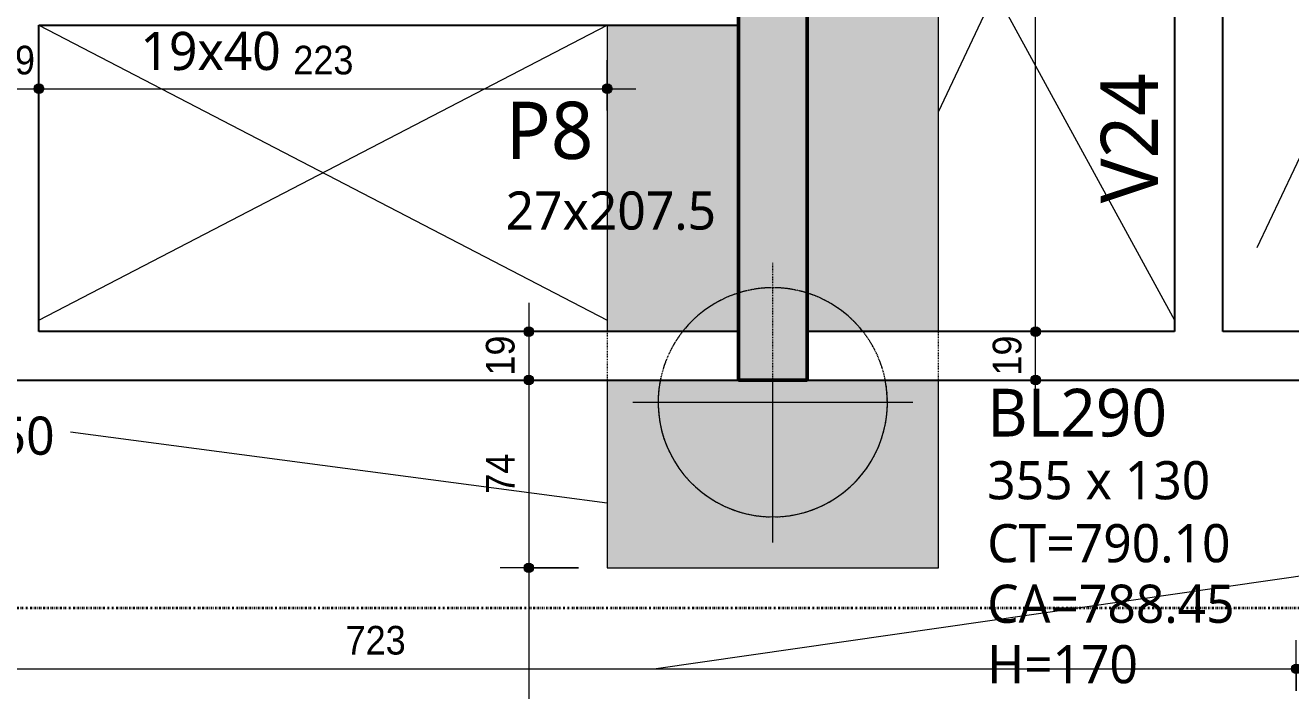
# Model space of a CAD drawing. Header units: centimetres. Extents: x -3523 to 38560, y -3196 to 88043.
# Drawn here: x -1157.8 to -661.1, y -148.9 to 112.4 of the extents above; entities that cross this region are included whole.
import ezdxf

# ---------------------------------------------------------------- set-up
doc = ezdxf.new("R2010")
doc.units = ezdxf.units.CM
for name, pattern in [('Dash dot', [1.5875, 0.635, -0.47625, 0, -0.47625]), ('Overhead', [0.396875, 0.238125, -0.15875]), ('Traço', [0.635, 0.3175, -0.3175])]:
    doc.linetypes.add(name, pattern=pattern)
for name, color, linetype, lineweight in [('A-ANNO-DIMS', 7, 'Continuous', 9), ('A-ANNO-DIMS-75', 7, 'Continuous', 9), ('A-DETL-MBND', 7, 'Continuous', 18), ('A-DETL-THIN', 7, 'Continuous', 25), ('A-FLOR-OVHD', 7, 'Overhead', 18), ('S-BEAM', 7, 'Continuous', 25), ('S-BEAM-IDEN', 7, 'Continuous', 9), ('S-COLS', 7, 'Continuous', 25), ('S-COLS-IDEN', 7, 'Continuous', 9), ('S-FNDN', 7, 'Continuous', 25), ('S-FNDN-HDLN', 7, 'Traço', 18), ('S-FNDN-IDEN', 7, 'Continuous', 9), ('S-GRID', 7, 'Continuous', 9)]:
    doc.layers.add(name, color=color, linetype=linetype, lineweight=lineweight)
doc.layers.add('A-DETL', color=7, linetype='Continuous', lineweight=18, true_color=0x00a600)
doc.styles.add('Arial_1', font='arial.ttf', dxfattribs={"width": 0.9, "height": 11.25})
doc.styles.add('Gadugi', font='gadugi.ttf', dxfattribs={"height": 15})
doc.styles.add('Gadugi_1', font='gadugi.ttf', dxfattribs={"height": 22.5})
doc.styles.add('Gadugi_2', font='gadugi.ttf', dxfattribs={"height": 18.75})
doc.dimstyles.new('PED_1_5mm_ESQ', dxfattribs={"dimscale": 30.48, "dimtxt": 11.477918, "dimasz": 0.492126, "dimexe": 0.369094, "dimexo": 0.369094, "dimgap": 0.073819, "dimtad": 1, "dimdec": 1, "dimrnd": 0.5, "dimdsep": 46, "dimtxsty": 'Arial_1', "dimblk1": 'DOTSMALL', "dimblk2": 'DOTSMALL', "dimsah": 1, "dimcen": 0.09, "dimdle": 0.369094, "dimazin": 0, "dimtfac": 1, "dimtdec": 4, "dimtix": 1, "dimtmove": 0, "dimatfit": 3, "dimfxl": 1, "dimtvp": 1, "dimtolj": 1, "dimtzin": 0, "dimarcsym": 2})

# ---------------------------------------------------------------- blocks, each defined once
blk = doc.blocks.new('PED_BLRET-2EST_R01_2019 - 355x130x170-V19-PL B 002 - FUNDAÇÃO')
at = {"layer": 'A-DETL-MBND'}
for p, q in [((-117.5, 55), (-117.5, -55)), ((-172.5, 0), (-108.75, 0)), ((107.5, -7), (107.5, -55))]:
    blk.add_line(p, q, dxfattribs=at)
for centre, start, end in [((-117.5, 0), 78.7648, 281.2352), ((-117.5, 0), 17.5043, 51.8293), ((107.5, 0), 126.9111, 162.4957), ((107.5, 0), 197.5043, 351.0419), ((-117.5, 0), 308.1707, 342.4957)]:
    blk.add_arc(centre, 45, start, end, dxfattribs=at)
at = {"layer": 'S-FNDN-HDLN'}
for p, q in [((107.5, 55), (107.5, -7)), ((-108.74, 0), (-62.5, 0)), ((52.5, 0), (162.5, 0))]:
    blk.add_line(p, q, dxfattribs=at)
for centre, start, end in [((107.5, 0), 23.6432, 126.9047), ((-117.5, 0), 51.8356, 78.7585), ((-117.5, 0), 360, 17.498), ((107.5, 0), 162.502, 197.498), ((107.5, 0), 360, 15.5246), ((-117.5, 0), 342.502, 360), ((107.5, 0), 351.0482, 360), ((-117.5, 0), 281.2415, 308.1644)]:
    blk.add_arc(centre, 45, start, end, dxfattribs=at)
blk = doc.blocks.new('DIMBLOCK10-PL B 002 - FUNDAÇÃO')
at = {"layer": 'A-ANNO-DIMS-75'}
h = blk.add_hatch(color=256, dxfattribs=at)
edge = h.paths.add_edge_path(flags=0)
edge.add_arc((-1381.92, -140.28), 1.87, 0, 360)
h = blk.add_hatch(color=256, dxfattribs=at)
edge = h.paths.add_edge_path(flags=0)
edge.add_arc((-658.86, -140.28), 1.87, 0, 360)
for p, q in [((-1381.92, -148.88), (-1381.92, -129.03)), ((-658.86, -148.88), (-658.86, -129.03)), ((-1381.92, -140.28), (-658.86, -140.28)), ((-1381.92, -140.28), (-1381.92, -148.88)), ((-658.86, -140.28), (-658.86, -148.88))]:
    blk.add_line(p, q, dxfattribs=at)
for centre in [(-1381.92, -140.28), (-658.86, -140.28)]:
    blk.add_circle(centre, 1.87, dxfattribs=at)
at = {"layer": 'A-ANNO-DIMS-75', "color": 0, "insert": (-1032.05, -123.43), "char_height": 11.25, "width": 27.9708, "attachment_point": 1, "rotation": 360, "line_spacing_factor": 0.941778, "style": 'Arial_1'}
blk.add_mtext('723', dxfattribs=at)
blk = doc.blocks.new('_DotSmall')
at = {"color": 0, "linetype": 'ByBlock', "const_width": 0.5}
blk.add_lwpolyline([(-0.0625, 0, 1), (0.0625, 0, 1)], format="xyb", close=True, dxfattribs=at)
blk = doc.blocks.new('DIMBLOCK53-PL B 002 - FUNDAÇÃO')
at = {"layer": 'A-ANNO-DIMS-75'}
h = blk.add_hatch(color=256, dxfattribs=at)
edge = h.paths.add_edge_path(flags=0)
edge.add_arc((-1171.46, 87.54), 1.88, 0, 360)
h = blk.add_hatch(color=256, dxfattribs=at)
edge = h.paths.add_edge_path(flags=0)
edge.add_arc((-1152.46, 87.54), 1.88, 0, 360)
for p, q in [((-1171.46, 78.94), (-1171.46, 98.79)), ((-1152.46, 78.94), (-1152.46, 98.79)), ((-1171.46, 87.54), (-1152.46, 87.54)), ((-1171.46, 87.54), (-1171.46, 78.94)), ((-1152.46, 87.54), (-1152.46, 78.94))]:
    blk.add_line(p, q, dxfattribs=at)
for centre in [(-1171.46, 87.54), (-1152.46, 87.54)]:
    blk.add_circle(centre, 1.88, dxfattribs=at)
at = {"layer": 'A-ANNO-DIMS-75', "color": 0, "insert": (-1169.73, 104.4), "char_height": 11.25, "width": 18.6472, "attachment_point": 1, "line_spacing_factor": 0.941778, "style": 'Arial_1'}
blk.add_mtext('19', dxfattribs=at)
blk = doc.blocks.new('DIMBLOCK54-PL B 002 - FUNDAÇÃO')
at = {"layer": 'A-ANNO-DIMS-75'}
h = blk.add_hatch(color=256, dxfattribs=at)
edge = h.paths.add_edge_path(flags=0)
edge.add_arc((-1152.46, 87.54), 1.88, 0, 360)
h = blk.add_hatch(color=256, dxfattribs=at)
edge = h.paths.add_edge_path(flags=0)
edge.add_arc((-929.36, 87.54), 1.88, 0, 360)
for p, q in [((-1152.46, 78.94), (-1152.46, 98.79)), ((-929.36, 78.94), (-929.36, 98.79)), ((-1152.46, 87.54), (-918.11, 87.54)), ((-1152.46, 87.54), (-1152.46, 78.94)), ((-929.36, 87.54), (-929.36, 78.94))]:
    blk.add_line(p, q, dxfattribs=at)
for centre in [(-1152.46, 87.54), (-929.36, 87.54)]:
    blk.add_circle(centre, 1.88, dxfattribs=at)
at = {"layer": 'A-ANNO-DIMS-75', "color": 0, "insert": (-1052.57, 104.4), "char_height": 11.25, "width": 27.9708, "attachment_point": 1, "line_spacing_factor": 0.941778, "style": 'Arial_1'}
blk.add_mtext('223', dxfattribs=at)
blk = doc.blocks.new('DIMBLOCK78-PL B 002 - FUNDAÇÃO')
at = {"layer": 'A-ANNO-DIMS-75'}
h = blk.add_hatch(color=256, dxfattribs=at)
edge = h.paths.add_edge_path(flags=0)
edge.add_arc((-761.19, -7.87), 1.87, 0, 360)
h = blk.add_hatch(color=256, dxfattribs=at)
edge = h.paths.add_edge_path(flags=0)
edge.add_arc((-761.19, -26.87), 1.87, 0, 360)
for p, q in [((-752.59, -7.87), (-772.44, -7.87)), ((-761.19, -38.12), (-761.19, -7.87)), ((-761.19, -7.87), (-752.59, -7.87)), ((-752.59, -26.87), (-772.44, -26.87)), ((-761.19, -26.87), (-752.59, -26.87))]:
    blk.add_line(p, q, dxfattribs=at)
for centre in [(-761.19, -7.87), (-761.19, -26.87)]:
    blk.add_circle(centre, 1.87, dxfattribs=at)
at = {"layer": 'A-ANNO-DIMS-75', "color": 0, "insert": (-778.04, -25.13), "char_height": 11.25, "width": 18.6472, "attachment_point": 1, "rotation": 90, "line_spacing_factor": 0.941778, "style": 'Arial_1'}
blk.add_mtext('19', dxfattribs=at)
blk = doc.blocks.new('DIMBLOCK79-PL B 002 - FUNDAÇÃO')
at = {"layer": 'A-ANNO-DIMS-75'}
h = blk.add_hatch(color=256, dxfattribs=at)
edge = h.paths.add_edge_path(flags=0)
edge.add_arc((-761.19, 274.77), 1.88, 0, 360)
h = blk.add_hatch(color=256, dxfattribs=at)
edge = h.paths.add_edge_path(flags=0)
edge.add_arc((-761.19, -7.87), 1.87, 0, 360)
for p, q in [((-761.19, -7.87), (-761.19, 286.02)), ((-752.59, 274.77), (-772.44, 274.77)), ((-761.19, 274.77), (-752.59, 274.77)), ((-752.59, -7.87), (-772.44, -7.87)), ((-761.19, -7.87), (-752.59, -7.87))]:
    blk.add_line(p, q, dxfattribs=at)
for centre, radius in [((-761.19, 274.77), 1.88), ((-761.19, -7.87), 1.87)]:
    blk.add_circle(centre, radius, dxfattribs=at)
at = {"layer": 'A-ANNO-DIMS-75', "color": 0, "insert": (-778.04, 115.97), "char_height": 11.25, "width": 41.9562, "attachment_point": 1, "rotation": 90, "line_spacing_factor": 0.941778, "style": 'Arial_1'}
blk.add_mtext('282.5', dxfattribs=at)
blk = doc.blocks.new('DIMBLOCK118-PL B 002 - FUNDAÇÃO')
at = {"layer": 'A-ANNO-DIMS-75'}
h = blk.add_hatch(color=256, dxfattribs=at)
edge = h.paths.add_edge_path(flags=0)
edge.add_arc((-960.14, -7.87), 1.87, 0, 360)
h = blk.add_hatch(color=256, dxfattribs=at)
edge = h.paths.add_edge_path(flags=0)
edge.add_arc((-960.14, -26.87), 1.87, 0, 360)
for p, q in [((-960.14, 3.38), (-960.14, -26.87)), ((-968.74, -7.87), (-948.89, -7.87)), ((-960.14, -7.87), (-968.74, -7.87)), ((-968.74, -26.87), (-948.89, -26.87)), ((-960.14, -26.87), (-968.74, -26.87))]:
    blk.add_line(p, q, dxfattribs=at)
for centre in [(-960.14, -7.87), (-960.14, -26.87)]:
    blk.add_circle(centre, 1.87, dxfattribs=at)
at = {"layer": 'A-ANNO-DIMS-75', "color": 0, "insert": (-977, -25.13), "char_height": 11.25, "width": 18.6472, "attachment_point": 1, "rotation": 90, "line_spacing_factor": 0.941778, "style": 'Arial_1'}
blk.add_mtext('19', dxfattribs=at)
blk = doc.blocks.new('DIMBLOCK119-PL B 002 - FUNDAÇÃO')
at = {"layer": 'A-ANNO-DIMS-75'}
h = blk.add_hatch(color=256, dxfattribs=at)
edge = h.paths.add_edge_path(flags=0)
edge.add_arc((-960.14, -26.87), 1.87, 0, 360)
h = blk.add_hatch(color=256, dxfattribs=at)
edge = h.paths.add_edge_path(flags=0)
edge.add_arc((-960.14, -100.62), 1.87, 0, 360)
for p, q in [((-968.74, -26.87), (-948.89, -26.87)), ((-960.14, -26.87), (-968.74, -26.87)), ((-960.14, -26.87), (-960.14, -100.62)), ((-940.61, -100.62), (-971.39, -100.62)), ((-960.14, -100.62), (-940.61, -100.62))]:
    blk.add_line(p, q, dxfattribs=at)
for centre in [(-960.14, -26.87), (-960.14, -100.62)]:
    blk.add_circle(centre, 1.87, dxfattribs=at)
at = {"layer": 'A-ANNO-DIMS-75', "color": 0, "insert": (-977, -71.51), "char_height": 11.25, "width": 18.6472, "attachment_point": 1, "rotation": 90, "line_spacing_factor": 0.941778, "style": 'Arial_1'}
blk.add_mtext('74', dxfattribs=at)
blk = doc.blocks.new('DIMBLOCK120-PL B 002 - FUNDAÇÃO')
at = {"layer": 'A-ANNO-DIMS-75'}
h = blk.add_hatch(color=256, dxfattribs=at)
edge = h.paths.add_edge_path(flags=0)
edge.add_arc((-960.14, -100.62), 1.87, 0, 360)
h = blk.add_hatch(color=256, dxfattribs=at)
edge = h.paths.add_edge_path(flags=0)
edge.add_arc((-960.14, -241.26), 1.88, 0, 360)
for p, q in [((-940.61, -100.62), (-971.39, -100.62)), ((-960.14, -100.62), (-960.14, -241.26)), ((-960.14, -100.62), (-940.61, -100.62)), ((-968.74, -241.26), (-948.89, -241.26)), ((-960.14, -241.26), (-968.74, -241.26))]:
    blk.add_line(p, q, dxfattribs=at)
for centre, radius in [((-960.14, -100.62), 1.87), ((-960.14, -241.26), 1.88)]:
    blk.add_circle(centre, radius, dxfattribs=at)
at = {"layer": 'A-ANNO-DIMS-75', "color": 0, "insert": (-977, -188.42), "char_height": 11.25, "width": 41.9562, "attachment_point": 1, "rotation": 90, "line_spacing_factor": 0.941778, "style": 'Arial_1'}
blk.add_mtext('140.5', dxfattribs=at)

msp = doc.modelspace()

# ---------------------------------------------------------------- hatches: boundary and pattern name
at = {"layer": 'A-DETL-MBND', "true_color": 0xe7dd50}
h = msp.add_hatch(color=53, dxfattribs=at)
h.paths.add_polyline_path([(-877.865, -100.615), (-799.365, -100.615), (-799.365, -26.865), (-929.365, -26.865), (-929.365, -100.615)], flags=0)
h.paths.add_polyline_path([(-850.865, -7.865), (-799.365, -7.865), (-799.365, 254.385), (-857.365, 254.385), (-857.365, 180.635), (-850.865, 180.635), (-850.865, 95.224)], flags=0)
h.paths.add_polyline_path([(-877.865, -7.865), (-877.865, 112.434), (-929.365, 112.434), (-929.365, -7.865)], flags=0)
h.paths.add_polyline_path([(-877.865, 131.434), (-877.865, 162.444), (-929.365, 162.444), (-929.365, 131.434)], flags=0)
at = {"layer": 'S-COLS', "true_color": 0x808080}
msp.add_hatch(color=8, dxfattribs=at).paths.add_polyline_path([(-877.865, -26.865), (-850.865, -26.865), (-850.865, 180.635), (-877.865, 180.635), (-877.865, 95.224)], flags=0)

# ---------------------------------------------------------------- linework, layer by layer
at = {"layer": 'A-DETL', "color": 9, "true_color": 0xc5c5c5}
msp.add_line((-799.365, 166.387), (-706.705, -3.414), dxfattribs=at)
at = {"layer": 'A-DETL-MBND'}
for p, q in [((-799.365, -7.865), (-799.365, 254.385)), ((-929.365, 112.434), (-929.365, -7.865)), ((-929.365, -26.865), (-929.365, -100.615)), ((-799.365, -100.615), (-799.365, -26.865)), ((-929.365, -100.615), (-799.365, -100.615))]:
    msp.add_line(p, q, dxfattribs=at)
at = {"layer": 'A-DETL-THIN', "color": 9, "lineweight": 18, "true_color": 0xc0c0c0}
for p, q in [((-799.365, 78.502), (-706.705, 274.773)), ((-674.201, 25.189), (-556.372, 274.773)), ((-1152.457, -3.414), (-929.365, 112.434)), ((-1152.457, 112.434), (-929.365, -3.414)), ((-949.192, -72.612), (-1140.008, -47.35)), ((-929.365, -75.237), (-949.192, -72.612)), ((-911.048, -140.34), (-485.451, -78.958))]:
    msp.add_line(p, q, dxfattribs=at)
at = {"layer": 'A-FLOR-OVHD'}
msp.add_line((-877.865, -26.865), (-929.365, -26.865), dxfattribs=at)
at = {"layer": 'S-BEAM'}
for p, q in [((-706.705, 274.773), (-706.705, -7.865)), ((-687.705, -7.865), (-687.705, 274.773)), ((-1152.457, 112.434), (-877.865, 112.434)), ((-1152.457, -7.865), (-1152.457, 112.434)), ((-877.865, -7.865), (-1152.457, -7.865)), ((-706.705, -7.865), (-850.865, -7.865)), ((-556.372, -7.865), (-687.705, -7.865)), ((-1328.365, -26.865), (-877.865, -26.865)), ((-850.865, -26.865), (-352.365, -26.865))]:
    msp.add_line(p, q, dxfattribs=at)
at = {"layer": 'S-COLS', "lineweight": 50}
for p, q in [((-877.865, 180.635), (-877.865, -26.865)), ((-850.865, -26.865), (-850.865, 180.635)), ((-877.865, -26.865), (-850.865, -26.865))]:
    msp.add_line(p, q, dxfattribs=at)
at = {"layer": 'S-FNDN-HDLN'}
for p, q in [((-929.365, -7.87), (-929.365, -26.86)), ((-799.365, -26.86), (-799.365, -7.87))]:
    msp.add_line(p, q, dxfattribs=at)
for start, end in [(113.64231, 119.19436), (109.53366, 113.09154), (103.44057, 109.44989), (99.78504, 102.52266), (91.37682, 99.70602), (80.29398, 88.62318), (77.47734, 80.21496), (70.55011, 76.55943), (66.90846, 70.46634), (60.80564, 66.35769), (123.57809, 128.93959), (119.28349, 123.18464), (56.81536, 60.71651), (51.06041, 56.42191), (133.42523, 138.68582), (129.03483, 133.11918), (46.88082, 50.96517), (41.31418, 46.57477), (143.23211, 148.43332), (138.78807, 142.98168), (37.01832, 41.21193), (31.56668, 36.76789), (148.54371, 152.80542), (27.19458, 31.45629), (158.30243, 162.60594), (153.01736, 158.18248), (21.81752, 26.98264), (17.39406, 21.69757), (162.78966, 167.93383), (12.06617, 17.21034), (172.55361, 177.6881), (168.06516, 172.39147), (7.60853, 11.93484), (2.3119, 7.44639), (177.83321, 182.16679), (357.83321, 2.16679), (182.3119, 187.44639), (352.55361, 357.6881), (187.60853, 191.93484), (348.06516, 352.39147), (192.06617, 197.21034), (197.39406, 201.69757), (338.30243, 342.60594), (342.78966, 347.93383), (201.81752, 206.98264), (333.01736, 338.18248), (207.19458, 211.45629), (211.56668, 216.76789), (323.23211, 328.43332), (328.54371, 332.80542), (217.01832, 221.21193), (318.78807, 322.98168), (221.31418, 226.57477), (226.88082, 230.96517), (309.03483, 313.11918), (313.42523, 318.68582), (231.06041, 236.42191), (236.81536, 240.71651), (299.28349, 303.18464), (303.57809, 308.93959), (240.80564, 246.35769), (246.90846, 250.46634), (250.55011, 256.55943), (283.44057, 289.44989), (289.53366, 293.09154), (293.64231, 299.19436), (257.47734, 260.21496), (260.29398, 268.62318), (271.37682, 279.70602), (279.78504, 282.52266)]:
    msp.add_arc((-864.365, -35.615), 45, start, end, dxfattribs=at)
at = {"layer": 'S-GRID', "color": 152, "linetype": 'Dash dot', "lineweight": 35, "true_color": 0x0070c0}
msp.add_line((321.31, -116.449), (-1863.978, -116.449), dxfattribs=at)

# ---------------------------------------------------------------- block references
at = {"layer": 'S-FNDN', "linetype": 'Traço', "lineweight": 18, "rotation": 89.9999999999999}
msp.add_blockref('PED_BLRET-2EST_R01_2019 - 355x130x170-V19-PL B 002 - FUNDAÇÃO', (-864.365, 81.885), dxfattribs=at)

# ---------------------------------------------------------------- texts
at = {"layer": 'S-BEAM-IDEN', "insert": (-735.613, 42.569), "char_height": 22.5, "width": 66.13922, "attachment_point": 1, "rotation": 90, "style": 'Gadugi_1'}
msp.add_mtext('V24', dxfattribs=at)
at = {"layer": 'S-BEAM-IDEN', "insert": (-1201.32, -41.226), "char_height": 15, "width": 67.34175, "attachment_point": 1, "style": 'Gadugi'}
msp.add_mtext('19x50', dxfattribs=at)
at = {"layer": 'S-COLS-IDEN', "attachment_point": 1}
for s, insert, char_height, width, style in [('19x40', (-1112.573, 109.865), 15, 67.34175, 'Gadugi'), ('P8', (-969.244, 82.426), 22.5, 42.68986, 'Gadugi_1'), ('27x207.5', (-969.244, 47.192), 15, 100.41136, 'Gadugi')]:
    msp.add_mtext(s, dxfattribs=dict(at, insert=insert, char_height=char_height, width=width, style=style))
at = {"layer": 'S-FNDN-IDEN', "color": 5, "true_color": 0x0000ff, "insert": (-780.197, -30.304), "char_height": 18.75, "width": 85.37972, "attachment_point": 1, "style": 'Gadugi_2'}
msp.add_mtext('BL290', dxfattribs=at)
at = {"layer": 'S-FNDN-IDEN', "char_height": 15, "attachment_point": 1, "style": 'Gadugi'}
for s, insert, width in [('355 x 130', (-780.197, -58.718), 109.43034), ('CT=790.10', (-780.197, -83.447), 122.05692), ('CA=788.45', (-780.197, -107.226), 125.06325), ('H=170', (-780.197, -130.971), 77.56327)]:
    msp.add_mtext(s, dxfattribs=dict(at, insert=insert, width=width))

# ---------------------------------------------------------------- dimensions: what is measured, and where the dimension line sits
at = {"layer": 'A-ANNO-DIMS'}
for base, p1, p2, angle, override, picture, middle in [((-761.186, 274.773), (-763.838, -7.865), (-763.838, 274.773), 90, {"dimpost": '<>', "dimfxl": 282.638414}, 'DIMBLOCK79-PL B 002 - FUNDAÇÃO', (-769.18, 133.454)), ((-960.145, -26.865), (-957.493, -7.865), (-957.493, -26.865), 90, {"dimpost": '<>', "dimfxl": 19}, 'DIMBLOCK118-PL B 002 - FUNDAÇÃO', (-968.139, -17.365)), ((-761.186, -7.865), (-763.838, -26.865), (-763.838, -7.865), 90, {"dimpost": '<>', "dimfxl": 19}, 'DIMBLOCK78-PL B 002 - FUNDAÇÃO', (-769.18, -17.365)), ((-960.1447, -100.6152), (-957.493, -26.8651), (-929.3645, -100.6152), 90, {"dimpost": '<>', "dimfxl": 78.932135}, 'DIMBLOCK119-PL B 002 - FUNDAÇÃO', (-968.0197, -63.7401)), ((-960.145, -241.256), (-929.365, -100.615), (-957.493, -241.256), 90, {"dimpost": '<>', "dimfxl": 143.42632}, 'DIMBLOCK120-PL B 002 - FUNDAÇÃO', (-968.139, -170.936)), ((-658.86, -140.281), (-1381.922, -137.629), (-658.86, -137.629), 360, {"dimpost": '<>', "dimfxl": 723.061829}, 'DIMBLOCK10-PL B 002 - FUNDAÇÃO', (-1020.391, -132.283))]:
    dim = msp.add_linear_dim(base=base, p1=p1, p2=p2, angle=angle, dimstyle='PED_1_5mm_ESQ', override=override, dxfattribs=at)
    dim.commit()
    dim.dimension.update_dxf_attribs({"geometry": picture, "text_midpoint": middle})
for base, p1, p2, override, picture, middle in [((-1152.457, 87.542), (-1171.457, 90.194), (-1152.457, 90.194), {"dimpost": '<>', "dimfxl": 19}, 'DIMBLOCK53-PL B 002 - FUNDAÇÃO', (-1161.957, 95.536)), ((-929.365, 87.542), (-1152.457, 90.194), (-929.365, 90.194), {"dimpost": '<>', "dimfxl": 223.092079}, 'DIMBLOCK54-PL B 002 - FUNDAÇÃO', (-1040.911, 95.54))]:
    dim = msp.add_linear_dim(base=base, p1=p1, p2=p2, dimstyle='PED_1_5mm_ESQ', override=override, dxfattribs=at)
    dim.commit()
    dim.dimension.update_dxf_attribs({"geometry": picture, "text_midpoint": middle})

doc.saveas('drawing.dxf')
